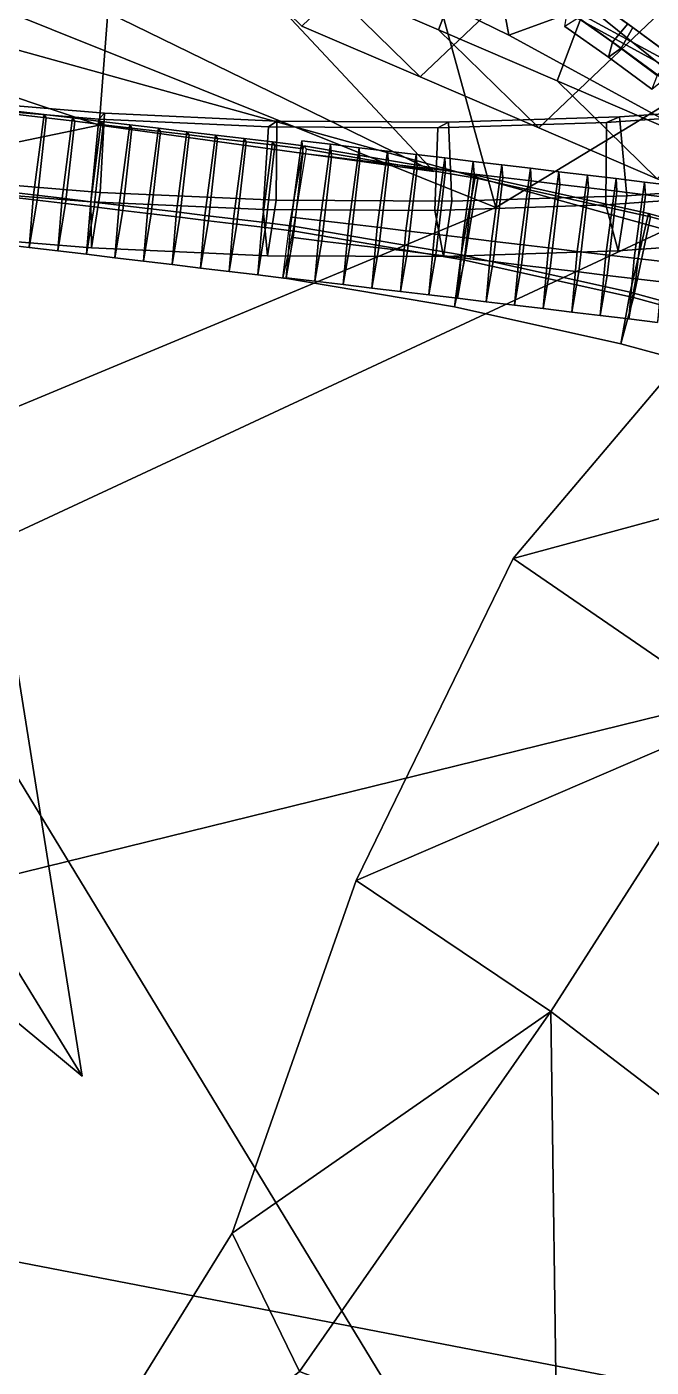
# Model space of a CAD drawing. Header units: metres. Extents: x -219 to 389, y -251 to 301.
# Drawn here: x 121.76 to 134.5, y 6.27 to 33.59 of the extents above; entities that cross this region are included whole.
import ezdxf

# ---------------------------------------------------------------- set-up
doc = ezdxf.new("R2010")
doc.units = ezdxf.units.M

msp = doc.modelspace()

# ---------------------------------------------------------------- linework, layer by layer
at = {"layer": 'Breeder_1InfInt', "color": 3}
for points in [[(121.5287, 31.8771, 510.6911), (122.1115, 31.8071, 510.7078), (121.8979, 30.1698, 511.2948), (121.3152, 30.2398, 511.278)], [(121.3838, 30.1318, 508.4405), (121.9666, 30.06185, 508.4572), (122.1545, 31.7393, 508.9277), (121.5718, 31.8093, 508.9109)], [(121.5718, 31.8093, 508.9109), (122.1545, 31.7393, 508.9277), (122.1115, 31.8071, 510.7078), (121.5287, 31.8771, 510.6911)], [(122.1115, 31.8071, 510.7078), (122.6942, 31.7371, 510.7246), (122.4807, 30.0999, 511.3115), (121.8979, 30.1698, 511.2948)], [(121.9666, 30.06185, 508.4572), (122.5493, 29.9918, 508.474), (122.7373, 31.6693, 508.9444), (122.1545, 31.7393, 508.9277)], [(122.1545, 31.7393, 508.9277), (122.7373, 31.6693, 508.9444), (122.6942, 31.7371, 510.7246), (122.1115, 31.8071, 510.7078)], [(122.6942, 31.7371, 510.7246), (123.277, 31.6671, 510.7413), (123.0634, 30.0299, 511.3283), (122.4807, 30.0999, 511.3115)], [(122.7373, 31.6693, 508.9444), (123.32, 31.5993, 508.9612), (123.277, 31.6671, 510.7413), (122.6942, 31.7371, 510.7246)], [(122.5493, 29.9918, 508.474), (123.132, 29.9218, 508.4908), (123.32, 31.5993, 508.9612), (122.7373, 31.6693, 508.9444)], [(123.277, 31.6671, 510.7413), (123.8597, 31.5971, 510.7581), (123.6462, 29.9599, 511.345), (123.0634, 30.0299, 511.3283)], [(123.132, 29.9218, 508.4908), (123.7148, 29.8518, 508.5075), (123.9027, 31.5293, 508.9779), (123.32, 31.5993, 508.9612)], [(123.32, 31.5993, 508.9612), (123.9027, 31.5293, 508.9779), (123.8597, 31.5971, 510.7581), (123.277, 31.6671, 510.7413)], [(123.8597, 31.5971, 510.7581), (124.4424, 31.5271, 510.7748), (124.2289, 29.8899, 511.3618), (123.6462, 29.9599, 511.345)], [(123.7148, 29.8518, 508.5075), (124.2975, 29.7818, 508.5243), (124.4855, 31.4593, 508.9947), (123.9027, 31.5293, 508.9779)], [(123.9027, 31.5293, 508.9779), (124.4855, 31.4593, 508.9947), (124.4424, 31.5271, 510.7748), (123.8597, 31.5971, 510.7581)], [(124.4424, 31.5271, 510.7748), (125.0252, 31.4571, 510.7916), (124.8116, 29.8199, 511.3785), (124.2289, 29.8899, 511.3618)], [(124.2975, 29.7818, 508.5243), (124.8803, 29.7118, 508.541), (125.0682, 31.3894, 509.0114), (124.4855, 31.4593, 508.9947)], [(124.4855, 31.4593, 508.9947), (125.0682, 31.3894, 509.0114), (125.0252, 31.4571, 510.7916), (124.4424, 31.5271, 510.7748)], [(125.0252, 31.4571, 510.7916), (125.6079, 31.3871, 510.8083), (125.3944, 29.7499, 511.3953), (124.8116, 29.8199, 511.3785)], [(125.0682, 31.3894, 509.0114), (125.651, 31.3194, 509.0282), (125.6079, 31.3871, 510.8083), (125.0252, 31.4571, 510.7916)], [(124.8803, 29.7118, 508.541), (125.463, 29.6418, 508.5578), (125.651, 31.3194, 509.0282), (125.0682, 31.3894, 509.0114)], [(125.6079, 31.3871, 510.8083), (126.1907, 31.3171, 510.8251), (125.9771, 29.6799, 511.412), (125.3944, 29.7499, 511.3953)], [(125.463, 29.6418, 508.5578), (126.0457, 29.5718, 508.5745), (126.2337, 31.2494, 509.045), (125.651, 31.3194, 509.0282)], [(125.651, 31.3194, 509.0282), (126.2337, 31.2494, 509.045), (126.1907, 31.3171, 510.8251), (125.6079, 31.3871, 510.8083)], [(126.1907, 31.3171, 510.8251), (126.7734, 31.2472, 510.8419), (126.5599, 29.6099, 511.4288), (125.9771, 29.6799, 511.412)], [(126.0457, 29.5718, 508.5745), (126.6285, 29.5019, 508.5913), (126.8165, 31.1794, 509.0617), (126.2337, 31.2494, 509.045)], [(126.2337, 31.2494, 509.045), (126.8165, 31.1794, 509.0617), (126.7734, 31.2472, 510.8419), (126.1907, 31.3171, 510.8251)], [(126.7734, 31.2472, 510.8419), (127.3561, 31.1772, 510.8586), (127.1426, 29.5399, 511.4456), (126.5599, 29.6099, 511.4288)], [(126.6285, 29.5019, 508.5913), (127.2112, 29.4319, 508.608), (127.3992, 31.1094, 509.0785), (126.8165, 31.1794, 509.0617)], [(126.8165, 31.1794, 509.0617), (127.3992, 31.1094, 509.0785), (127.3561, 31.1772, 510.8586), (126.7734, 31.2472, 510.8419)], [(127.3719, 31.2706, 510.7015), (127.9546, 31.2006, 510.7183), (127.7455, 29.6477, 511.5028), (127.1628, 29.7177, 511.4861)], [(127.3907, 31.01272, 508.9684), (127.9735, 30.9427, 508.9851), (127.9546, 31.2006, 510.7183), (127.3719, 31.2706, 510.7015)], [(127.9546, 31.2006, 510.7183), (128.5374, 31.1306, 510.735), (128.3283, 29.5777, 511.5196), (127.7455, 29.6477, 511.5028)], [(127.9735, 30.9427, 508.9851), (128.5562, 30.8727, 509.0019), (128.5374, 31.1306, 510.735), (127.9546, 31.2006, 510.7183)], [(127.1935, 29.298, 508.6656), (127.7762, 29.228, 508.6823), (127.9735, 30.9427, 508.9851), (127.3907, 31.01272, 508.9684)], [(127.7762, 29.228, 508.6823), (128.359, 29.158, 508.6991), (128.5562, 30.8727, 509.0019), (127.9735, 30.9427, 508.9851)], [(128.5374, 31.1306, 510.735), (129.1201, 31.06062, 510.7518), (128.911, 29.5077, 511.5363), (128.3283, 29.5777, 511.5196)], [(128.5562, 30.8727, 509.0019), (129.1389, 30.8027, 509.0186), (129.1201, 31.06062, 510.7518), (128.5374, 31.1306, 510.735)], [(129.1201, 31.06062, 510.7518), (129.7028, 30.9906, 510.7686), (129.4937, 29.4377, 511.5531), (128.911, 29.5077, 511.5363)], [(129.1389, 30.8027, 509.0186), (129.7217, 30.7327, 509.0354), (129.7028, 30.9906, 510.7686), (129.1201, 31.06062, 510.7518)], [(129.7028, 30.9906, 510.7686), (130.2856, 30.9206, 510.7853), (130.0765, 29.3677, 511.5699), (129.4937, 29.4377, 511.5531)], [(129.7217, 30.7327, 509.0354), (130.3044, 30.6627, 509.0522), (130.2856, 30.9206, 510.7853), (129.7028, 30.9906, 510.7686)], [(130.2856, 30.9206, 510.7853), (130.8683, 30.8506, 510.8021), (130.6592, 29.2977, 511.5866), (130.0765, 29.3677, 511.5699)], [(130.3044, 30.6627, 509.0522), (130.8871, 30.5927, 509.0689), (130.8683, 30.8506, 510.8021), (130.2856, 30.9206, 510.7853)], [(128.359, 29.158, 508.6991), (128.9417, 29.08806, 508.7159), (129.1389, 30.8027, 509.0186), (128.5562, 30.8727, 509.0019)], [(128.9417, 29.08806, 508.7159), (129.5244, 29.01807, 508.7326), (129.7217, 30.7327, 509.0354), (129.1389, 30.8027, 509.0186)], [(129.5244, 29.01807, 508.7326), (130.1072, 28.948, 508.7494), (130.3044, 30.6627, 509.0522), (129.7217, 30.7327, 509.0354)], [(130.1072, 28.948, 508.7494), (130.6899, 28.878, 508.7661), (130.8871, 30.5927, 509.0689), (130.3044, 30.6627, 509.0522)], [(130.8683, 30.8506, 510.8021), (131.451, 30.7806, 510.8188), (131.2419, 29.2277, 511.6034), (130.6592, 29.2977, 511.5866)], [(130.8871, 30.5927, 509.0689), (131.4699, 30.5227, 509.0857), (131.451, 30.7806, 510.8188), (130.8683, 30.8506, 510.8021)], [(131.451, 30.7806, 510.8188), (132.0338, 30.7106, 510.8356), (131.8247, 29.1577, 511.6201), (131.2419, 29.2277, 511.6034)], [(131.4699, 30.5227, 509.0857), (132.0526, 30.4527, 509.1024), (132.0338, 30.7106, 510.8356), (131.451, 30.7806, 510.8188)], [(132.0338, 30.7106, 510.8356), (132.6165, 30.6406, 510.8523), (132.4074, 29.08776, 511.6369), (131.8247, 29.1577, 511.6201)], [(132.0526, 30.4527, 509.1024), (132.6353, 30.3827, 509.1192), (132.6165, 30.6406, 510.8523), (132.0338, 30.7106, 510.8356)], [(132.6165, 30.6406, 510.8523), (133.1992, 30.5706, 510.8691), (132.9901, 29.01777, 511.6536), (132.4074, 29.08776, 511.6369)], [(132.6353, 30.3827, 509.1192), (133.2181, 30.3127, 509.1359), (133.1992, 30.5706, 510.8691), (132.6165, 30.6406, 510.8523)], [(130.6899, 28.878, 508.7661), (131.2726, 28.808, 508.7829), (131.4699, 30.5227, 509.0857), (130.8871, 30.5927, 509.0689)], [(131.2726, 28.808, 508.7829), (131.8554, 28.738, 508.7996), (132.0526, 30.4527, 509.1024), (131.4699, 30.5227, 509.0857)], [(131.8554, 28.738, 508.7996), (132.4381, 28.6681, 508.8164), (132.6353, 30.3827, 509.1192), (132.0526, 30.4527, 509.1024)], [(132.4381, 28.6681, 508.8164), (133.0208, 28.5981, 508.8331), (133.2181, 30.3127, 509.1359), (132.6353, 30.3827, 509.1192)], [(133.1992, 30.5706, 510.8691), (133.782, 30.5006, 510.8858), (133.5729, 28.9477, 511.6704), (132.9901, 29.01777, 511.6536)], [(133.2181, 30.3127, 509.1359), (133.8008, 30.2427, 509.1527), (133.782, 30.5006, 510.8858), (133.1992, 30.5706, 510.8691)], [(133.782, 30.5006, 510.8858), (134.3647, 30.4306, 510.9026), (134.1556, 28.8777, 511.6871), (133.5729, 28.9477, 511.6704)], [(133.8008, 30.2427, 509.1527), (134.3835, 30.1728, 509.1694), (134.3647, 30.4306, 510.9026), (133.782, 30.5006, 510.8858)], [(134.3647, 30.4306, 510.9026), (134.9474, 30.3606, 510.9193), (134.7383, 28.8077, 511.7039), (134.1556, 28.8777, 511.6871)], [(134.3835, 30.1728, 509.1694), (134.9663, 30.1028, 509.1862), (134.9474, 30.3606, 510.9193), (134.3647, 30.4306, 510.9026)], [(121.3152, 30.2398, 511.278), (121.8979, 30.1698, 511.2948), (121.8089, 29.09742, 509.9118), (121.2262, 29.1674, 509.8951)], [(121.2262, 29.1674, 509.8951), (121.8089, 29.09742, 509.9118), (121.9666, 30.06185, 508.4572), (121.3838, 30.1318, 508.4405)], [(121.8979, 30.1698, 511.2948), (122.4807, 30.0999, 511.3115), (122.3916, 29.02743, 509.9286), (121.8089, 29.09742, 509.9118)], [(121.8089, 29.09742, 509.9118), (122.3916, 29.02743, 509.9286), (122.5493, 29.9918, 508.474), (121.9666, 30.06185, 508.4572)], [(122.4807, 30.0999, 511.3115), (123.0634, 30.0299, 511.3283), (122.9744, 28.9574, 509.9453), (122.3916, 29.02743, 509.9286)], [(133.0208, 28.5981, 508.8331), (133.6036, 28.5281, 508.8499), (133.8008, 30.2427, 509.1527), (133.2181, 30.3127, 509.1359)], [(133.6036, 28.5281, 508.8499), (134.1863, 28.4581, 508.8666), (134.3835, 30.1728, 509.1694), (133.8008, 30.2427, 509.1527)], [(134.1863, 28.4581, 508.8666), (134.769, 28.3881, 508.8834), (134.9663, 30.1028, 509.1862), (134.3835, 30.1728, 509.1694)], [(122.3916, 29.02743, 509.9286), (122.9744, 28.9574, 509.9453), (123.132, 29.9218, 508.4908), (122.5493, 29.9918, 508.474)], [(123.0634, 30.0299, 511.3283), (123.6462, 29.9599, 511.345), (123.5571, 28.8874, 509.9621), (122.9744, 28.9574, 509.9453)], [(122.9744, 28.9574, 509.9453), (123.5571, 28.8874, 509.9621), (123.7148, 29.8518, 508.5075), (123.132, 29.9218, 508.4908)], [(123.6462, 29.9599, 511.345), (124.2289, 29.8899, 511.3618), (124.1399, 28.8174, 509.9788), (123.5571, 28.8874, 509.9621)], [(123.5571, 28.8874, 509.9621), (124.1399, 28.8174, 509.9788), (124.2975, 29.7818, 508.5243), (123.7148, 29.8518, 508.5075)], [(124.2289, 29.8899, 511.3618), (124.8116, 29.8199, 511.3785), (124.7226, 28.7474, 509.9956), (124.1399, 28.8174, 509.9788)], [(124.1399, 28.8174, 509.9788), (124.7226, 28.7474, 509.9956), (124.8803, 29.7118, 508.541), (124.2975, 29.7818, 508.5243)], [(124.8116, 29.8199, 511.3785), (125.3944, 29.7499, 511.3953), (125.3053, 28.6774, 510.0123), (124.7226, 28.7474, 509.9956)], [(124.7226, 28.7474, 509.9956), (125.3053, 28.6774, 510.0123), (125.463, 29.6418, 508.5578), (124.8803, 29.7118, 508.541)], [(125.3944, 29.7499, 511.3953), (125.9771, 29.6799, 511.412), (125.8881, 28.6074, 510.0291), (125.3053, 28.6774, 510.0123)], [(125.3053, 28.6774, 510.0123), (125.8881, 28.6074, 510.0291), (126.0457, 29.5718, 508.5745), (125.463, 29.6418, 508.5578)], [(125.9771, 29.6799, 511.412), (126.5599, 29.6099, 511.4288), (126.4708, 28.5374, 510.0458), (125.8881, 28.6074, 510.0291)], [(125.8881, 28.6074, 510.0291), (126.4708, 28.5374, 510.0458), (126.6285, 29.5019, 508.5913), (126.0457, 29.5718, 508.5745)], [(126.5599, 29.6099, 511.4288), (127.1426, 29.5399, 511.4456), (127.0536, 28.4674, 510.0626), (126.4708, 28.5374, 510.0458)], [(127.1628, 29.7177, 511.4861), (127.7455, 29.6477, 511.5028), (127.6336, 28.4102, 510.2256), (127.0509, 28.4802, 510.2088)], [(127.7455, 29.6477, 511.5028), (128.3283, 29.5777, 511.5196), (128.2164, 28.3402, 510.2423), (127.6336, 28.4102, 510.2256)], [(128.3283, 29.5777, 511.5196), (128.911, 29.5077, 511.5363), (128.7991, 28.2702, 510.2591), (128.2164, 28.3402, 510.2423)], [(126.4708, 28.5374, 510.0458), (127.0536, 28.4674, 510.0626), (127.2112, 29.4319, 508.608), (126.6285, 29.5019, 508.5913)], [(127.0509, 28.4802, 510.2088), (127.6336, 28.4102, 510.2256), (127.7762, 29.228, 508.6823), (127.1935, 29.298, 508.6656)], [(128.911, 29.5077, 511.5363), (129.4937, 29.4377, 511.5531), (129.3818, 28.2002, 510.2758), (128.7991, 28.2702, 510.2591)], [(129.4937, 29.4377, 511.5531), (130.0765, 29.3677, 511.5699), (129.9646, 28.1302, 510.2926), (129.3818, 28.2002, 510.2758)], [(130.0765, 29.3677, 511.5699), (130.6592, 29.2977, 511.5866), (130.5473, 28.06023, 510.3093), (129.9646, 28.1302, 510.2926)], [(130.6592, 29.2977, 511.5866), (131.2419, 29.2277, 511.6034), (131.13, 27.9902, 510.3261), (130.5473, 28.06023, 510.3093)], [(127.6336, 28.4102, 510.2256), (128.2164, 28.3402, 510.2423), (128.359, 29.158, 508.6991), (127.7762, 29.228, 508.6823)], [(128.2164, 28.3402, 510.2423), (128.7991, 28.2702, 510.2591), (128.9417, 29.08806, 508.7159), (128.359, 29.158, 508.6991)], [(128.7991, 28.2702, 510.2591), (129.3818, 28.2002, 510.2758), (129.5244, 29.01807, 508.7326), (128.9417, 29.08806, 508.7159)], [(129.3818, 28.2002, 510.2758), (129.9646, 28.1302, 510.2926), (130.1072, 28.948, 508.7494), (129.5244, 29.01807, 508.7326)], [(131.2419, 29.2277, 511.6034), (131.8247, 29.1577, 511.6201), (131.7128, 27.9202, 510.3428), (131.13, 27.9902, 510.3261)], [(131.8247, 29.1577, 511.6201), (132.4074, 29.08776, 511.6369), (132.2955, 27.8502, 510.3596), (131.7128, 27.9202, 510.3428)], [(132.4074, 29.08776, 511.6369), (132.9901, 29.01777, 511.6536), (132.8782, 27.7802, 510.3763), (132.2955, 27.8502, 510.3596)], [(132.9901, 29.01777, 511.6536), (133.5729, 28.9477, 511.6704), (133.461, 27.7102, 510.3931), (132.8782, 27.7802, 510.3763)], [(129.9646, 28.1302, 510.2926), (130.5473, 28.06023, 510.3093), (130.6899, 28.878, 508.7661), (130.1072, 28.948, 508.7494)], [(130.5473, 28.06023, 510.3093), (131.13, 27.9902, 510.3261), (131.2726, 28.808, 508.7829), (130.6899, 28.878, 508.7661)], [(131.13, 27.9902, 510.3261), (131.7128, 27.9202, 510.3428), (131.8554, 28.738, 508.7996), (131.2726, 28.808, 508.7829)], [(131.7128, 27.9202, 510.3428), (132.2955, 27.8502, 510.3596), (132.4381, 28.6681, 508.8164), (131.8554, 28.738, 508.7996)], [(133.5729, 28.9477, 511.6704), (134.1556, 28.8777, 511.6871), (134.0437, 27.6402, 510.4099), (133.461, 27.7102, 510.3931)], [(134.1556, 28.8777, 511.6871), (134.7383, 28.8077, 511.7039), (134.6264, 27.5702, 510.4266), (134.0437, 27.6402, 510.4099)], [(132.2955, 27.8502, 510.3596), (132.8782, 27.7802, 510.3763), (133.0208, 28.5981, 508.8331), (132.4381, 28.6681, 508.8164)], [(132.8782, 27.7802, 510.3763), (133.461, 27.7102, 510.3931), (133.6036, 28.5281, 508.8499), (133.0208, 28.5981, 508.8331)], [(133.461, 27.7102, 510.3931), (134.0437, 27.6402, 510.4099), (134.1863, 28.4581, 508.8666), (133.6036, 28.5281, 508.8499)], [(134.0437, 27.6402, 510.4099), (134.6264, 27.5702, 510.4266), (134.769, 28.3881, 508.8834), (134.1863, 28.4581, 508.8666)]]:
    msp.add_3dface(points, dxfattribs=at)
at = {"layer": 'Breeder_1Pdcel', "color": 3}
for points in [[(119.6936, 32.00644, 510.7542), (123.2299, 31.713, 510.9656), (123.0656, 30.02512, 511.3891), (119.5289, 30.3143, 511.1787)], [(119.809, 32.1267, 509.0098), (123.345, 31.833, 509.2256), (123.2299, 31.713, 510.9656), (119.6936, 32.00644, 510.7542)], [(119.7167, 30.5101, 508.34), (123.2529, 30.2204, 508.5574), (123.345, 31.833, 509.2256), (119.809, 32.1267, 509.0098)], [(133.8506, 31.7581, 510.5334), (137.3131, 31.9997, 511.1871), (137.002, 31.8822, 512.8853), (133.5878, 31.6427, 512.2444)], [(134.0011, 30.1515, 509.8965), (137.5429, 30.4013, 510.5654), (137.3131, 31.9997, 511.1871), (133.8506, 31.7581, 510.5334)], [(123.2299, 31.713, 510.9656), (126.6934, 31.558, 511.2834), (126.5795, 29.8712, 511.7096), (123.0656, 30.02512, 511.3891)], [(123.345, 31.833, 509.2256), (126.8581, 31.6746, 509.5515), (126.6934, 31.558, 511.2834), (123.2299, 31.713, 510.9656)], [(123.2529, 30.2204, 508.5574), (126.8474, 30.06095, 508.8912), (126.8581, 31.6746, 509.5515), (123.345, 31.833, 509.2256)], [(130.3628, 31.6496, 509.9878), (133.8506, 31.7581, 510.5334), (133.5878, 31.6427, 512.2444), (130.1488, 31.5346, 511.7099)], [(130.433, 30.03796, 509.3379), (134.0011, 30.1515, 509.8965), (133.8506, 31.7581, 510.5334), (130.3628, 31.6496, 509.9878)], [(133.5878, 31.6427, 512.2444), (137.002, 31.8822, 512.8853), (137.0366, 30.2099, 513.329), (133.5734, 29.9638, 512.6807)], [(126.6934, 31.558, 511.2834), (130.1488, 31.5346, 511.7099), (130.0849, 29.8508, 512.1405), (126.5795, 29.8712, 511.7096)], [(126.8581, 31.6746, 509.5515), (130.3628, 31.6496, 509.9878), (130.1488, 31.5346, 511.7099), (126.6934, 31.558, 511.2834)], [(126.8474, 30.06095, 508.8912), (130.433, 30.03796, 509.3379), (130.3628, 31.6496, 509.9878), (126.8581, 31.6746, 509.5515)], [(130.1488, 31.5346, 511.7099), (133.5878, 31.6427, 512.2444), (133.5734, 29.9638, 512.6807), (130.0849, 29.8508, 512.1405)], [(127.4145, 31.1687, 510.8604), (130.9167, 30.5694, 510.9656), (130.6228, 28.9479, 511.5487), (127.1198, 29.5432, 511.4449)], [(127.4575, 31.1009, 509.0802), (130.9597, 30.5018, 509.1899), (130.9167, 30.5694, 510.9656), (127.4145, 31.1687, 510.8604)], [(127.1885, 29.4352, 508.6074), (130.6913, 28.8402, 508.7183), (130.9597, 30.5018, 509.1899), (127.4575, 31.1009, 509.0802)], [(119.5409, 29.373, 509.7007), (123.0776, 29.0862, 509.9148), (123.2529, 30.2204, 508.5574), (119.7167, 30.5101, 508.34)], [(130.9167, 30.5694, 510.9656), (134.4429, 29.7877, 511.0785), (134.0697, 28.186, 511.6575), (130.6228, 28.9479, 511.5487)], [(130.6913, 28.8402, 508.7183), (134.138, 28.07851, 508.8342), (134.4858, 29.7202, 509.3072), (130.9597, 30.5018, 509.1899)], [(130.9597, 30.5018, 509.1899), (134.4858, 29.7202, 509.3072), (134.4429, 29.7877, 511.0785), (130.9167, 30.5694, 510.9656)], [(133.8271, 29.02581, 511.2436), (137.3694, 29.2784, 511.9092), (137.5429, 30.4013, 510.5654), (134.0011, 30.1515, 509.8965)], [(119.5289, 30.3143, 511.1787), (123.0656, 30.02512, 511.3891), (123.0776, 29.0862, 509.9148), (119.5409, 29.373, 509.7007)], [(123.0776, 29.0862, 509.9148), (126.6726, 28.9295, 510.2452), (126.8474, 30.06095, 508.8912), (123.2529, 30.2204, 508.5574)], [(126.6726, 28.9295, 510.2452), (130.2587, 28.9094, 510.6884), (130.433, 30.03796, 509.3379), (126.8474, 30.06095, 508.8912)], [(130.2587, 28.9094, 510.6884), (133.8271, 29.02581, 511.2436), (134.0011, 30.1515, 509.8965), (130.433, 30.03796, 509.3379)], [(133.5734, 29.9638, 512.6807), (137.0366, 30.2099, 513.329), (137.3694, 29.2784, 511.9092), (133.8271, 29.02581, 511.2436)], [(123.0656, 30.02512, 511.3891), (126.5795, 29.8712, 511.7096), (126.6726, 28.9295, 510.2452), (123.0776, 29.0862, 509.9148)], [(126.5795, 29.8712, 511.7096), (130.0849, 29.8508, 512.1405), (130.2587, 28.9094, 510.6884), (126.6726, 28.9295, 510.2452)], [(130.0849, 29.8508, 512.1405), (133.5734, 29.9638, 512.6807), (133.8271, 29.02581, 511.2436), (130.2587, 28.9094, 510.6884)], [(134.4429, 29.7877, 511.0785), (137.9262, 28.834, 511.1968), (137.475, 27.2558, 511.7718), (134.0697, 28.186, 511.6575)], [(134.4858, 29.7202, 509.3072), (137.9689, 28.7667, 509.43), (137.9262, 28.834, 511.1968), (134.4429, 29.7877, 511.0785)], [(127.1198, 29.5432, 511.4449), (130.6228, 28.9479, 511.5487), (130.4843, 27.8854, 510.1677), (126.9809, 28.478, 510.0604)], [(134.138, 28.07851, 508.8342), (137.5431, 27.1486, 508.9555), (137.9689, 28.7667, 509.43), (134.4858, 29.7202, 509.3072)], [(126.9809, 28.478, 510.0604), (130.4843, 27.8854, 510.1677), (130.6913, 28.8402, 508.7183), (127.1885, 29.4352, 508.6074)], [(130.6228, 28.9479, 511.5487), (134.0697, 28.186, 511.6575), (133.8824, 27.1357, 510.2785), (130.4843, 27.8854, 510.1677)], [(130.4843, 27.8854, 510.1677), (133.8824, 27.1357, 510.2785), (134.138, 28.07851, 508.8342), (130.6913, 28.8402, 508.7183)], [(134.0697, 28.186, 511.6575), (137.475, 27.2558, 511.7718), (137.2395, 26.2201, 510.3945), (133.8824, 27.1357, 510.2785)], [(133.8824, 27.1357, 510.2785), (137.2395, 26.2201, 510.3945), (137.5431, 27.1486, 508.9555), (134.138, 28.07851, 508.8342)]]:
    msp.add_3dface(points, dxfattribs=at)
at = {"layer": 'Breeder_1Pdncle', "color": 3}
for points in [[(126.9034, 36.9642, 639.175), (131.3432, 34.7905, 642.9774), (131.5923, 33.426, 641.9066), (127.1525, 35.5997, 638.1041)], [(132.4351, 36.09586, 642.4487), (137.1492, 33.5307, 645.8511), (136.0573, 32.2254, 646.3798), (131.3432, 34.7905, 642.9774)], [(133.3327, 35.5066, 641.0639), (137.9274, 33.0033, 644.3724), (137.1492, 33.5307, 645.8511), (132.4351, 36.09586, 642.4487)], [(127.1525, 35.5997, 638.1041), (131.5923, 33.426, 641.9066), (132.8148, 33.866, 640.7307), (128.3749, 36.03975, 636.9283)], [(132.8148, 33.866, 640.7307), (137.3362, 31.4006, 643.9814), (137.9274, 33.0033, 644.3724), (133.3327, 35.5066, 641.0639)], [(131.3432, 34.7905, 642.9774), (136.0573, 32.2254, 646.3798), (136.1871, 30.9226, 645.215), (131.5923, 33.426, 641.9066)], [(131.5923, 33.426, 641.9066), (136.1871, 30.9226, 645.215), (137.3362, 31.4006, 643.9814), (132.8148, 33.866, 640.7307)]]:
    msp.add_3dface(points, dxfattribs=at)
at = {"layer": 'Breeder_Intrnd', "color": 3}
for points in [[(129.1821, 38.3603, 642.6115), (131.6006, 37.3226, 645.0443), (130.1621, 33.532, 644.8575), (127.7436, 34.5697, 642.4247)], [(131.6006, 37.3226, 645.0443), (134.0192, 36.2849, 647.4771), (132.5806, 32.4943, 647.2903), (130.1621, 33.532, 644.8575)], [(127.3683, 33.6108, 637.1089), (129.7868, 32.5731, 639.5417), (132.5374, 35.1905, 637.9238), (130.1189, 36.2282, 635.491)], [(134.0192, 36.2849, 647.4771), (136.4377, 35.2472, 649.9099), (134.9992, 31.4566, 649.7231), (132.5806, 32.4943, 647.2903)], [(125.325, 35.6074, 639.9919), (127.7436, 34.5697, 642.4247), (129.7868, 32.5731, 639.5417), (127.3683, 33.6108, 637.1089)], [(129.7868, 32.5731, 639.5417), (132.2054, 31.5354, 641.9745), (134.9559, 34.1528, 640.3566), (132.5374, 35.1905, 637.9238)], [(127.7436, 34.5697, 642.4247), (130.1621, 33.532, 644.8575), (132.2054, 31.5354, 641.9745), (129.7868, 32.5731, 639.5417)], [(132.2054, 31.5354, 641.9745), (134.6239, 30.4977, 644.4073), (137.3745, 33.1151, 642.7894), (134.9559, 34.1528, 640.3566)], [(130.1621, 33.532, 644.8575), (132.5806, 32.4943, 647.2903), (134.6239, 30.4977, 644.4073), (132.2054, 31.5354, 641.9745)], [(132.5806, 32.4943, 647.2903), (134.9992, 31.4566, 649.7231), (137.0425, 29.46, 646.8401), (134.6239, 30.4977, 644.4073)]]:
    msp.add_3dface(points, dxfattribs=at)
at = {"layer": 'Breeder_Leaf', "color": 3}
for points in [[(86.6703, 61.02448, 245.9122), (135.7924, 56.9503, 270.3163), (107.801, 31.9138, 263.0807)], [(86.6703, 61.02448, 245.9122), (107.801, 31.9138, 263.0807), (135.7924, 56.9503, 270.3163)], [(117.512, 59.8459, 134.8215), (162.5012, 0.5218, 153.1361), (110.5234, 10.5476, 159.4825)], [(117.512, 59.8459, 134.8215), (110.5234, 10.5476, 159.4825), (162.5012, 0.5218, 153.1361)], [(162.5012, 0.5218, 153.1361), (117.512, 59.8459, 134.8215), (166.2345, 45.7714, 123.0788)], [(162.5012, 0.5218, 153.1361), (166.2345, 45.7714, 123.0788), (117.512, 59.8459, 134.8215)], [(131.3316, 29.9135, 341.9463), (99.6429, 42.6068, 320.7919), (125.6851, 50.3975, 322.9221)], [(131.3316, 29.9135, 341.9463), (125.6851, 50.3975, 322.9221), (99.6429, 42.6068, 320.7919)], [(125.6851, 50.3975, 322.9221), (156.1259, 44.9504, 340.2223), (131.3316, 29.9135, 341.9463)], [(125.6851, 50.3975, 322.9221), (131.3316, 29.9135, 341.9463), (156.1259, 44.9504, 340.2223)], [(117.9598, 46.3033, 232.3393), (147.309, 22.6553, 229.5163), (91.9022, 9.04292, 234.9747)], [(117.9598, 46.3033, 232.3393), (91.9022, 9.04292, 234.9747), (147.309, 22.6553, 229.5163)], [(99.6429, 42.6068, 320.7919), (131.3316, 29.9135, 341.9463), (105.9366, 19.3501, 337.1167)], [(99.6429, 42.6068, 320.7919), (105.9366, 19.3501, 337.1167), (131.3316, 29.9135, 341.9463)], [(121.7533, 39.5224, 554.4991), (130.0612, 30.6421, 550.9698), (123.411, 33.8854, 556.5834)], [(121.7533, 39.5224, 554.4991), (123.411, 33.8854, 556.5834), (130.0612, 30.6421, 550.9698)], [(134.6756, 38.6596, 380.3806), (134.7992, 29.4594, 392.0242), (112.5063, 35.6411, 385.5618)], [(134.6756, 38.6596, 380.3806), (112.5063, 35.6411, 385.5618), (134.7992, 29.4594, 392.0242)], [(112.5063, 35.6411, 385.5618), (134.7992, 29.4594, 392.0242), (117.6989, 21.5018, 397.6809)], [(112.5063, 35.6411, 385.5618), (117.6989, 21.5018, 397.6809), (134.7992, 29.4594, 392.0242)], [(123.411, 33.8854, 556.5834), (123.2354, 31.5895, 562.1979), (114.3918, 34.5484, 559.1145)], [(123.411, 33.8854, 556.5834), (114.3918, 34.5484, 559.1145), (123.2354, 31.5895, 562.1979)], [(114.3918, 34.5484, 559.1145), (123.2354, 31.5895, 562.1979), (116.0181, 30.09346, 565.4393)], [(114.3918, 34.5484, 559.1145), (116.0181, 30.09346, 565.4393), (123.2354, 31.5895, 562.1979)], [(130.0612, 30.6421, 550.9698), (123.2354, 31.5895, 562.1979), (123.411, 33.8854, 556.5834)], [(130.0612, 30.6421, 550.9698), (123.411, 33.8854, 556.5834), (123.2354, 31.5895, 562.1979)], [(131.6809, 22.7575, 647.6193), (135.5132, 27.2727, 645.9563), (139.7891, 24.9491, 641.9855)], [(131.6809, 22.7575, 647.6193), (139.7891, 24.9491, 641.9855), (135.5132, 27.2727, 645.9563)], [(131.6809, 22.7575, 647.6193), (139.7891, 24.9491, 641.9855), (136.3292, 19.573, 642.3893)], [(131.6809, 22.7575, 647.6193), (136.3292, 19.573, 642.3893), (139.7891, 24.9491, 641.9855)], [(120.9376, 24.4133, 557.8512), (122.8898, 12.2032, 555.1234), (118.724, 18.9693, 559.9321)], [(120.9376, 24.4133, 557.8512), (118.724, 18.9693, 559.9321), (122.8898, 12.2032, 555.1234)], [(117.9613, 24.2035, 310.3039), (132.3132, 0.6324, 310.0853), (91.043, 5.3043, 315.2125)], [(117.9613, 24.2035, 310.3039), (91.043, 5.3043, 315.2125), (132.3132, 0.6324, 310.0853)], [(136.3292, 19.573, 642.3893), (128.4821, 16.1956, 648.6785), (131.6809, 22.7575, 647.6193)], [(136.3292, 19.573, 642.3893), (131.6809, 22.7575, 647.6193), (128.4821, 16.1956, 648.6785)], [(91.9022, 9.04292, 234.9747), (147.309, 22.6553, 229.5163), (122.5786, -11.2035, 228.3797)], [(91.9022, 9.04292, 234.9747), (122.5786, -11.2035, 228.3797), (147.309, 22.6553, 229.5163)], [(147.309, 22.6553, 229.5163), (171.8516, -8.9063, 224.6505), (122.5786, -11.2035, 228.3797)], [(147.309, 22.6553, 229.5163), (122.5786, -11.2035, 228.3797), (171.8516, -8.9063, 224.6505)], [(128.4821, 16.1956, 648.6785), (136.3292, 19.573, 642.3893), (132.4495, 13.523, 642.8583)], [(128.4821, 16.1956, 648.6785), (132.4495, 13.523, 642.8583), (136.3292, 19.573, 642.3893)], [(136.3292, 19.573, 642.3893), (138.1312, 9.1826, 639.0732), (132.4495, 13.523, 642.8583)], [(136.3292, 19.573, 642.3893), (132.4495, 13.523, 642.8583), (138.1312, 9.1826, 639.0732)], [(122.8898, 12.2032, 555.1234), (116.5347, 17.4725, 565.3903), (118.724, 18.9693, 559.9321)], [(122.8898, 12.2032, 555.1234), (118.724, 18.9693, 559.9321), (116.5347, 17.4725, 565.3903)], [(132.4495, 13.523, 642.8583), (125.9461, 9.00145, 647.8456), (128.4821, 16.1956, 648.6785)], [(132.4495, 13.523, 642.8583), (128.4821, 16.1956, 648.6785), (125.9461, 9.00145, 647.8456)], [(127.3252, 6.1868, 642.9857), (125.9461, 9.00145, 647.8456), (132.4495, 13.523, 642.8583)], [(127.3252, 6.1868, 642.9857), (132.4495, 13.523, 642.8583), (125.9461, 9.00145, 647.8456)], [(132.4495, 13.523, 642.8583), (132.5794, 4.1447, 641.1085), (127.3252, 6.1868, 642.9857)], [(132.4495, 13.523, 642.8583), (127.3252, 6.1868, 642.9857), (132.5794, 4.1447, 641.1085)], [(138.1312, 9.1826, 639.0732), (132.5794, 4.1447, 641.1085), (132.4495, 13.523, 642.8583)], [(138.1312, 9.1826, 639.0732), (132.4495, 13.523, 642.8583), (132.5794, 4.1447, 641.1085)], [(105.5831, -43.8263, 241.5173), (91.9022, 9.04292, 234.9747), (122.5786, -11.2035, 228.3797)], [(105.5831, -43.8263, 241.5173), (122.5786, -11.2035, 228.3797), (91.9022, 9.04292, 234.9747)], [(121.0291, 1.07285, 639.444), (125.9461, 9.00145, 647.8456), (127.3252, 6.1868, 642.9857)], [(121.0291, 1.07285, 639.444), (127.3252, 6.1868, 642.9857), (125.9461, 9.00145, 647.8456)]]:
    msp.add_3dface(points, dxfattribs=at)
at = {"layer": 'Breeder_Petiole', "color": 3}
for points in [[(133.1062, 34.3004, 641.5397), (134.0227, 33.6561, 641.8417), (133.7081, 33.2799, 641.994), (132.7916, 33.9242, 641.6921)], [(133.0137, 33.7756, 640.9183), (133.8851, 33.1623, 641.2036), (134.1284, 33.5784, 641.354), (133.2398, 34.2036, 641.0624)], [(133.2398, 34.2036, 641.0624), (134.1284, 33.5784, 641.354), (134.0227, 33.6561, 641.8417), (133.1062, 34.3004, 641.5397)], [(132.7916, 33.9242, 641.6921), (133.7081, 33.2799, 641.994), (133.6268, 32.9788, 641.5969), (132.7383, 33.6039, 641.3052)], [(132.7383, 33.6039, 641.3052), (133.6268, 32.9788, 641.5969), (133.8851, 33.1623, 641.2036), (133.0137, 33.7756, 640.9183)], [(134.0227, 33.6561, 641.8417), (134.9389, 32.9799, 642.0644), (134.6243, 32.6038, 642.2168), (133.7081, 33.2799, 641.994)], [(134.1284, 33.5784, 641.354), (135.0166, 32.9225, 641.5687), (134.9389, 32.9799, 642.0644), (134.0227, 33.6561, 641.8417)], [(133.8851, 33.1623, 641.2036), (134.756, 32.5187, 641.4133), (135.0166, 32.9225, 641.5687), (134.1284, 33.5784, 641.354)], [(133.7081, 33.2799, 641.994), (134.6243, 32.6038, 642.2168), (134.515, 32.3229, 641.8116), (133.6268, 32.9788, 641.5969)], [(133.6268, 32.9788, 641.5969), (134.515, 32.3229, 641.8116), (134.756, 32.5187, 641.4133), (133.8851, 33.1623, 641.2036)]]:
    msp.add_3dface(points, dxfattribs=at)

doc.saveas('drawing.dxf')
